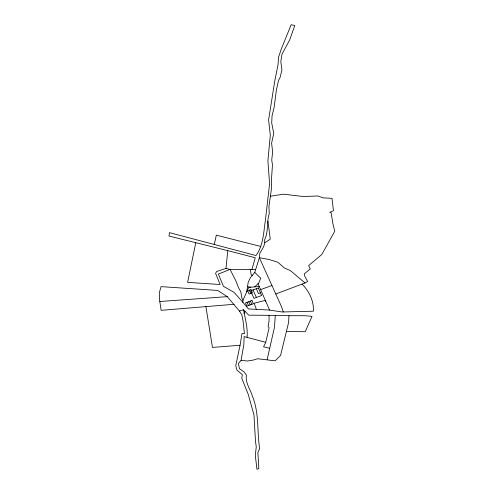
<?xml version="1.0" encoding="UTF-8"?>
<svg xmlns="http://www.w3.org/2000/svg" width="494" height="494" viewBox="0 0 494 494"><rect width="100%" height="100%" fill="white"/><g stroke="black" fill="none" stroke-linecap="round" stroke-linejoin="round"><path stroke-width="0.74" d="M269.076 315.32L269.039 321.31L268.088 326.262L269.113 327.886L265.735 342.33L263.58 346.813L269.557 348.233M265.735 342.33L247.062 337.371C247.957 327.917 245.117 318.772 243.579 309.67L239.429 311.053L227.296 296.659L217.638 290.435L161.063 286.625L159.259 292.961L159.698 300.753L161.143 310.337L234.076 304.279M286.446 331.443L305.206 331.709L312.017 316.376L305.329 315.728L288.996 315.715L288.515 322.817L280.549 355.458L275.102 360.83L257.609 358.743L253.626 359.99L247.438 361.021L241.084 360.324L238.472 363.442L239.38 368.666L244.061 371.859L246.413 375.187C245.08 382.912 250.47 389.396 252.514 396.478C259.362 413.416 256.892 431.015 259.653 448.564L257.88 452.56L258.837 468.553L256.96 469.3L255.287 455.283L256.263 447.07L255.46 440.815L253.965 414.874L248.179 394.2L241.739 378.213L242.381 374.742L236.922 370.092L235.755 365.591L240.072 345.263L241.974 333.549L244.45 333.635L243.11 321.316L241.85 314.851L239.429 311.053M288.996 315.715L275.3 315.37L274.479 327.244L267.124 359.601M195.785 242.702L187.609 282.37L220.114 284.507L215.594 273.349L216.638 271.478L225.962 268.464L227.796 250.649L168.973 236.046L169.535 232.643L255.978 255.534C263.29 245.642 263.555 232.563 265.327 220.83L269.582 183.854L267.909 160.754L270.311 135.276L268.6 119.937L274.726 81.232L277.986 64.905L278.554 57.236L281.172 49.332L291.182 24.7L294.795 25.546L289.7 39.909L281.981 54.149L280.827 61.546L281.926 69.957L280.129 77.317L278.56 80.324L276.43 89.822L274.158 107.179L272.046 115.905L271.694 122.969L273.762 133.349L271.607 143.167L272.657 151.948L271.719 160.025L272.453 164.829L271.422 180.322L271.564 187.955L268.915 206.64L269.261 213.618C266.457 221.96 268.724 231.581 264.605 239.825C265.556 244.647 262.487 249.093 259.906 252.891L259.362 257.677L254.762 272.404L250.353 277.758L248.155 282.494L246.722 291.886M241.084 360.324L243.832 344.602L244.135 336.568L247.062 337.371M214.273 244.487L216.323 235.163L260.739 246.444M302.044 284.087C309.121 290.978 314.067 301.272 313.35 311.208L282.093 311.98L269.588 310.078L248.47 308.935L242.974 302.439L242.962 300.296L248.723 287.397L259.233 286.464M243.937 313.387L245.036 311.591M254.7 286.866L258.763 283.025L260.752 278.215L254.762 272.404M264.87 242.634L270.255 239.207L267.952 221.145M275.794 293.986L305.014 282.969L307.651 281.5L304.724 276.171L304.255 273.979L310.22 268.872L308.62 265.618L321.853 254.435L334.741 231.266L332.863 223.492L331.11 212.679L329.696 212.321L333.431 210.747L332.017 198.341L322.934 197.828L317.87 195.964L303.26 196.513L283.321 194.173L270.385 196.248M260.486 292.825L258.504 293.566L256.361 288.694M260.616 289.614L271.959 285.464M240.072 345.263L212.469 347.424L205.918 306.62M159.809 301.507L227.296 296.659M255.478 269.52L250.384 269.489L251.137 274.664L252.224 275.596M275.3 315.376L248.729 315.16L243.604 309.923M247.58 286.656L250.841 287.212M225.962 268.464L230.093 269.391L251.878 269.496L255.275 257.757L227.796 250.649M305.014 282.969L290.441 270.607L284.303 267.933L277.924 262.289L269.261 259.548L259.362 257.677L281.45 306.552L283.266 311.955M242.974 302.439L234.162 292.429L223.455 286.31L218.36 274.071L230.093 269.391L236.064 281.296L238.534 287.78L240.806 291.738L241.893 298.061L242.962 300.296M247.086 302.347L248.519 305.558M249.334 290.188L250.767 293.43M250.359 301.124L251.786 304.341M248.723 301.735L250.149 304.952M253.058 289.935L256.386 297.468M258.053 283.778L269.588 310.078M265.828 301.488L265.34 300.364L254.12 303.26L256.374 309.368M250.977 289.57L247.692 290.805L249.13 294.047L252.415 292.812L250.977 289.57M258.343 287.946L250.631 290.849L253.965 298.37L261.666 295.498L258.343 287.946M251.996 300.519L245.456 302.952L246.889 306.163L253.422 303.736L251.996 300.519"/></g></svg>
